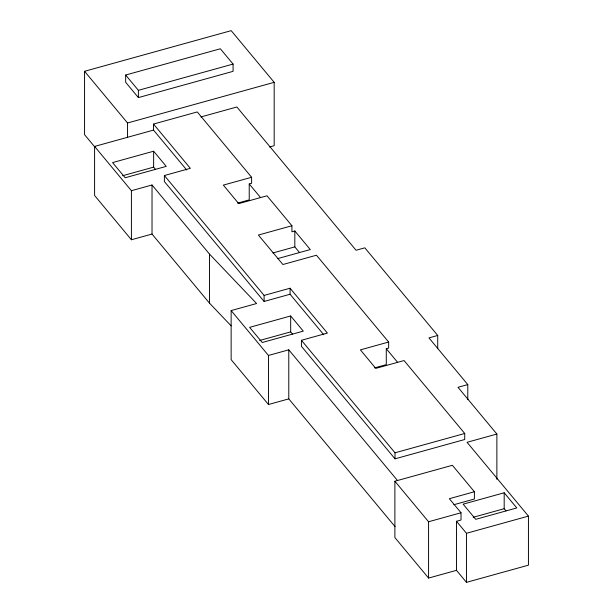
<?xml version="1.0" encoding="UTF-8"?>
<svg xmlns="http://www.w3.org/2000/svg" width="613" height="613" viewBox="0 0 613 613"><rect width="100%" height="100%" fill="white"/><g stroke="black" fill="none" stroke-linecap="round" stroke-linejoin="round"><path stroke-width="0.92" d="M94.854 147.036L84.563 134.661L84.563 71.3L231.185 30.65L274.18 82.334L274.18 145.695L269.628 146.959M125.665 75.031L220.351 48.779L233.078 64.074L233.078 71.346L138.385 97.597L125.665 82.295L125.665 75.031L138.385 90.326L138.385 97.597M138.385 90.326L233.078 64.074M84.563 71.3L127.55 122.991L274.18 82.334M186.727 170.008L153.518 130.094L153.518 124.064L197.256 111.934L251.606 177.272L251.606 183.302L249.23 183.961L249.23 199.876L237.622 203.095M231.093 325.809L209.508 303.159L152.024 234.043L131.412 239.76L94.594 195.486L94.594 146.43L153.518 130.094M200.941 116.945L236.871 106.984L356.053 250.265L364.835 247.828L437.72 335.457L437.72 348.667M153.633 151.212L112.57 162.591L125.182 177.755L166.238 166.368L153.633 151.212L153.633 167.127L155.434 169.295M122.608 175.724L153.633 167.127M323.718 334.706L290.072 294.248L264.103 301.45L164.376 181.563L164.376 175.533L190.344 168.337L153.518 124.064M94.594 146.43L131.412 190.704L152.024 184.988L209.508 254.104L256.602 303.527L231.139 310.584L231.139 359.647L268.463 404.519L288.784 398.879L395.079 526.667M251.606 177.272L223.339 185.111L238.741 203.631L267.007 195.792L291.926 225.745L291.926 231.775L294.822 230.971L310.285 249.56L277.497 258.655M291.926 225.745L258.395 235.047L282.907 264.517L316.446 255.223L388.657 342.039L388.657 348.061L386.282 348.72L386.282 364.643L374.673 367.861M272.961 252.947L294.822 246.893L299.581 252.61M164.376 175.533L264.103 295.42L290.072 288.217L327.396 333.089L301.427 340.292L301.427 346.314L395.017 458.838L464.723 439.513L464.723 433.483L404.059 360.551L375.792 368.39L360.39 349.87L388.657 342.039M290.677 315.963L249.621 327.35L262.234 342.506L303.289 331.127L290.677 315.963L290.677 331.878L292.478 334.047M259.659 340.483L290.677 331.878M231.139 310.584L268.463 355.456L288.784 349.824L397.523 480.546M437.72 335.457L428.947 337.893L467.788 384.589L467.788 399.684M467.788 384.589L457.995 387.301L496.875 434.042L496.875 479.328M301.427 340.292L395.017 452.808L464.723 433.483M496.875 434.042L467.052 442.31L528.437 516.108L528.437 565.171L466.47 582.35L456.478 570.343L456.478 521.28L461.022 520.023L461.022 512.759L449.337 498.706L474.401 491.749L474.401 499.02L453.812 504.729M456.478 570.343L428.579 578.074L394.887 537.563L394.887 481.236L452.394 465.29L474.401 491.749M504.185 492.783L463.129 504.162L475.742 519.326L516.797 507.939L504.185 492.783L504.185 508.698L505.986 510.867M394.887 481.236L428.579 521.755L461.022 512.759M473.167 517.303L504.185 508.698M456.478 521.28L466.47 533.295L528.437 516.108M249.23 183.961L260.487 197.493M386.282 348.72L397.538 362.252M466.47 533.295L466.47 582.35M428.579 521.755L428.579 578.074M395.017 452.808L395.017 458.838M294.822 230.971L294.822 246.893M290.072 288.217L290.072 294.248M288.784 349.824L288.784 398.879M268.463 355.456L268.463 404.519M264.103 295.42L264.103 301.45M209.508 254.104L209.508 303.159M152.024 184.988L152.024 234.043M131.412 190.704L131.412 239.76M127.55 122.991L127.55 137.289"/></g></svg>
